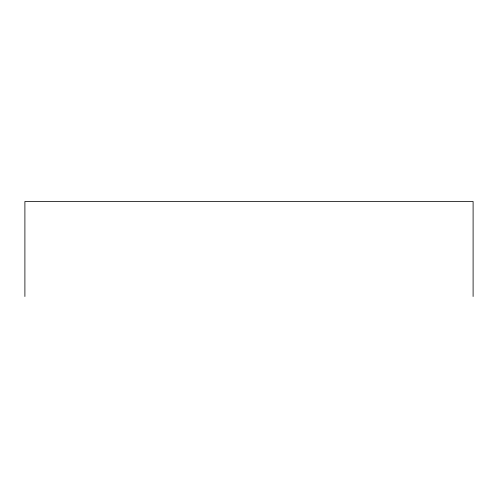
<?xml version="1.0" encoding="UTF-8"?>
<svg xmlns="http://www.w3.org/2000/svg" width="498" height="498" viewBox="0 0 498 498"><rect width="100%" height="100%" fill="white"/><g stroke="black" fill="none" stroke-linecap="round" stroke-linejoin="round"><path stroke-width="0.75" d="M473.1 296.509L473.1 201.491L24.9 201.491L24.9 296.509"/></g></svg>
